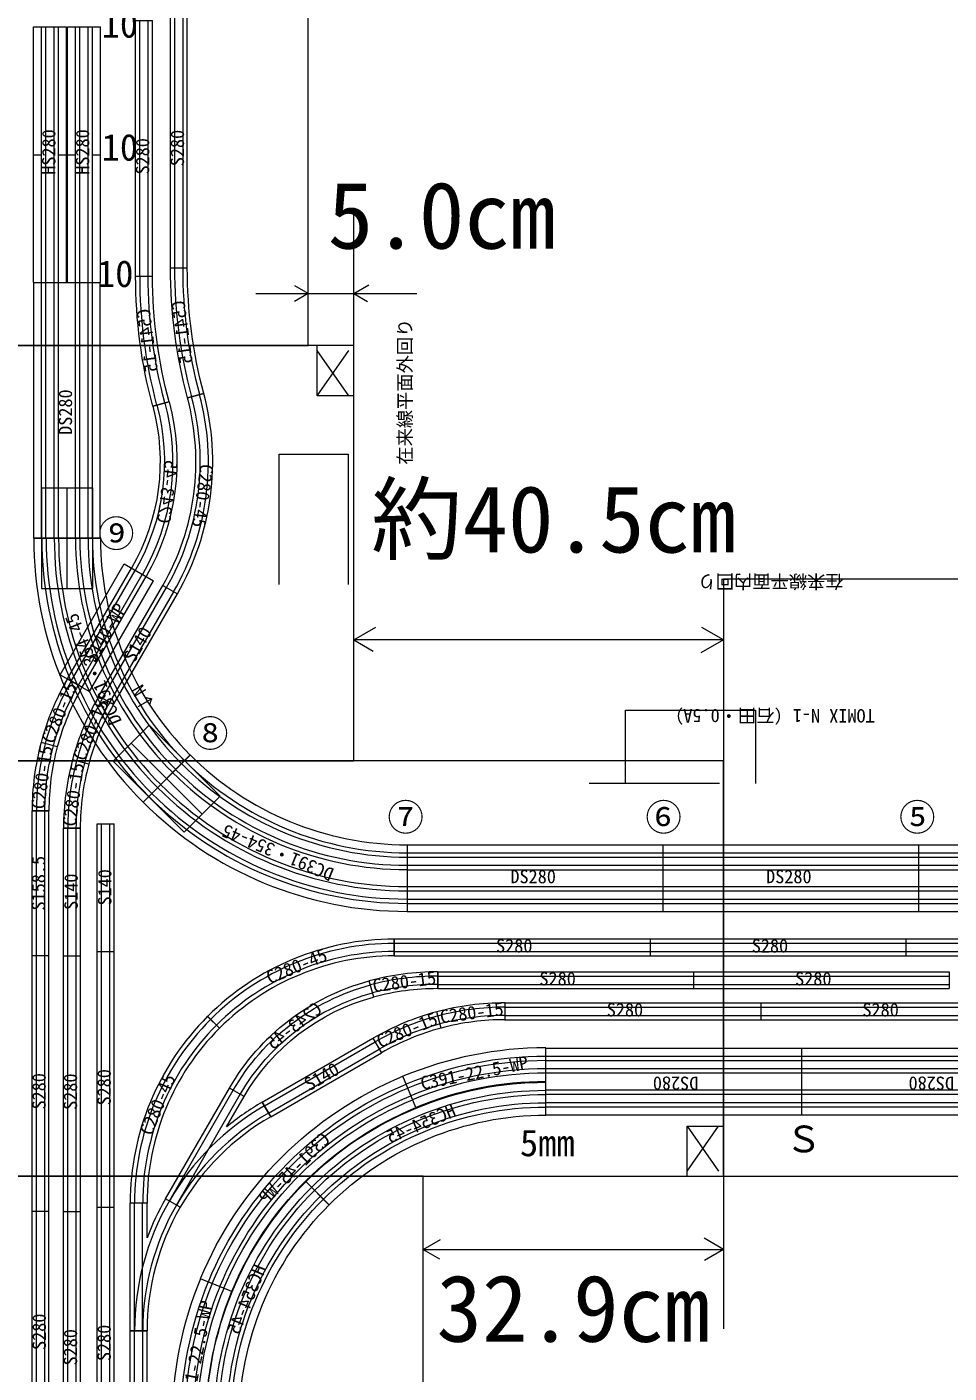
# Model space of a CAD drawing. Units: millimetres, scale not verified. Extents: x -3124 to 14616, y -9205 to 4147.
# Drawn here: x -1073 to -64, y -1599 to -124 of the extents above; entities that cross this region are included whole.
import ezdxf
from ezdxf.enums import TextEntityAlignment as Align

# ---------------------------------------------------------------- set-up
doc = ezdxf.new("R2010")
doc.units = ezdxf.units.MM
doc.header["$LTSCALE"] = 100
doc.linetypes.add('DASHED1', pattern=[1.8, 1.2, -0.6])
doc.linetypes.add('DOUBLE_CHAIN1', pattern=[8.8, 5, -1, 0.6, -0.6, 0.6, -1])
for name, color, linetype, lineweight in [('0-0', 7, 'Continuous', 9), ('0-7', 5, 'Continuous', 9), ('0-8', 3, 'Continuous', 9), ('0-A', 3, 'DASHED1', 9), ('0-B', 3, 'DOUBLE_CHAIN1', 9)]:
    doc.layers.add(name, color=color, linetype=linetype, lineweight=lineweight)
doc.styles.add('ＭＳ ゴシック', font='')
doc.styles.get('ＭＳ ゴシック').set_extended_font_data('MS Gothic')

# ---------------------------------------------------------------- blocks, each defined once
blk = doc.blocks.new('N_TOMIX _ C280-15')
at = {"layer": '0-0'}
for p, q in [((0, 0), (0, 18.5)), ((70.1, -9.2), (74.9, 8.6))]:
    blk.add_line(p, q, dxfattribs=at)
for radius in [289.2, 270.8]:
    blk.add_arc((0, -270.7), radius, 75, 90, dxfattribs=at)
at = {"layer": '0-0', "color": 2}
for radius in [284.5, 275.5]:
    blk.add_arc((0, -270.7), radius, 75, 90, dxfattribs=at)
at = {"layer": '0-0', "color": 3, "style": 'ＭＳ ゴシック'}
blk.add_text('C280-15', height=14.66, rotation=352.5, dxfattribs=at).set_placement((0.7, 0.7), align=Align.BOTTOM_LEFT)
blk = doc.blocks.new('N_TOMIX _ S280')
at = {"layer": '0-0'}
for p, q in [((0, 18.5), (280, 18.5)), ((0, 18.5), (0, 0)), ((280, 18.5), (280, 0)), ((0, 0), (280, 0))]:
    blk.add_line(p, q, dxfattribs=at)
at = {"layer": '0-0', "color": 2}
for p, q in [((0, 13.8), (280, 13.8)), ((0, 4.7), (280, 4.7))]:
    blk.add_line(p, q, dxfattribs=at)
at = {"layer": '0-0', "color": 3, "style": 'ＭＳ ゴシック'}
blk.add_text('S280', height=14.66, dxfattribs=at).set_placement((111.4, -0.8), align=Align.BOTTOM_LEFT)
blk = doc.blocks.new('N_TOMIX _ C541-15')
at = {"layer": '0-0'}
for p, q in [((0, 185), (0, 0)), ((1376, -181), (1424, -2))]:
    blk.add_line(p, q, dxfattribs=at)
for radius in [5502, 5317]:
    blk.add_arc((0, -5317), radius, 75, 90, dxfattribs=at)
at = {"layer": '0-0', "color": 2}
for radius in [5454, 5364]:
    blk.add_arc((0, -5317), radius, 75, 90, dxfattribs=at)
at = {"layer": '0-0', "color": 3, "style": 'ＭＳ ゴシック'}
blk.add_text('C541-15', height=146.6, rotation=352.5, dxfattribs=at).set_placement((343, -12), align=Align.BOTTOM_LEFT)
blk = doc.blocks.new('N_TOMIX _ C243-45')
at = {"layer": '0-0'}
for p, q in [((0, 0), (0, 18.5)), ((165.3, -68.5), (178.4, -55.4))]:
    blk.add_line(p, q, dxfattribs=at)
for radius in [252.2, 233.8]:
    blk.add_arc((0, -233.7), radius, 45, 90, dxfattribs=at)
at = {"layer": '0-0', "color": 2}
for radius in [247.5, 238.5]:
    blk.add_arc((0, -233.7), radius, 45, 90, dxfattribs=at)
at = {"layer": '0-0', "color": 3, "style": 'ＭＳ ゴシック'}
blk.add_text('C243-45', height=14.66, rotation=337.5, dxfattribs=at).set_placement((55.6, -5), align=Align.BOTTOM_LEFT)
blk = doc.blocks.new('N_TOMIX _ S140_WP')
at = {"layer": '0-0'}
for p, q in [((0, 27.7), (0, -9.3)), ((0, 18.5), (140, 18.5)), ((140, 27.7), (140, -9.3)), ((0, 0), (140, 0))]:
    blk.add_line(p, q, dxfattribs=at)
at = {"layer": '0-0', "color": 4}
for p, q in [((0, 27.7), (140, 27.7)), ((0, -9.3), (140, -9.3))]:
    blk.add_line(p, q, dxfattribs=at)
at = {"layer": '0-0', "color": 2}
for p, q in [((0, 13.7), (140, 13.7)), ((0, 4.7), (140, 4.7))]:
    blk.add_line(p, q, dxfattribs=at)
at = {"layer": '0-0', "color": 3, "style": 'ＭＳ ゴシック'}
blk.add_text('S140-WP', height=14.66, dxfattribs=at).set_placement((29.7, -3.5), align=Align.BOTTOM_LEFT)
blk = doc.blocks.new('N_TOMIX _ S140(1)')
at = {"layer": '0-0'}
for p, q in [((0, 18.5), (0, 0)), ((0, 18.5), (140, 18.5)), ((140, 18.5), (140, 0)), ((0, 0), (140, 0))]:
    blk.add_line(p, q, dxfattribs=at)
at = {"layer": '0-0', "color": 2}
for p, q in [((0, 13.8), (140, 13.8)), ((0, 4.7), (140, 4.7))]:
    blk.add_line(p, q, dxfattribs=at)
at = {"layer": '0-0', "color": 3, "style": 'ＭＳ ゴシック'}
blk.add_text('S140', height=14.66, dxfattribs=at).set_placement((50.4, -1.5), align=Align.BOTTOM_LEFT)
blk = doc.blocks.new('N_TOMIX _ DC391・354-45')
at = {"layer": '0-0'}
for p, q in [((0, -8.8), (0, 64.3)), ((237.6, -107.2), (289.2, -55.5))]:
    blk.add_line(p, q, dxfattribs=at)
at = {"layer": '0-0', "color": 3}
for radius in [409, 336]:
    blk.add_arc((0, -344.8), radius, 45, 90, dxfattribs=at)
at = {"layer": '0-0'}
for radius in [400.2, 381.8, 363.2, 344.8]:
    blk.add_arc((0, -344.8), radius, 45, 90, dxfattribs=at)
at = {"layer": '0-0', "color": 2}
for radius in [395.5, 386.5, 358.5, 349.5]:
    blk.add_arc((0, -344.8), radius, 45, 90, dxfattribs=at)
at = {"layer": '0-0', "color": 3, "style": 'ＭＳ ゴシック'}
blk.add_text('DC391・354-45', height=14.66, rotation=337.5, dxfattribs=at).set_placement((77.3, 13.8), align=Align.BOTTOM_LEFT)
blk = doc.blocks.new('N_TOMIX _ DS280')
at = {"layer": '0-0', "color": 3}
for p, q in [((0, 64.2), (280, 64.2)), ((0, -8.7), (280, -8.7))]:
    blk.add_line(p, q, dxfattribs=at)
at = {"layer": '0-0'}
for p, q in [((0, 64.2), (0, -8.7)), ((280, 64.2), (280, -8.7)), ((0, 55.5), (280, 55.5)), ((0, 37), (280, 37)), ((0, 18.5), (280, 18.5)), ((0, 0), (280, 0))]:
    blk.add_line(p, q, dxfattribs=at)
at = {"layer": '0-0', "color": 2}
for p, q in [((0, 50.8), (280, 50.8)), ((0, 41.8), (280, 41.8)), ((0, 13.7), (280, 13.7)), ((0, 4.7), (280, 4.7))]:
    blk.add_line(p, q, dxfattribs=at)
at = {"layer": '0-0', "color": 3, "style": 'ＭＳ ゴシック'}
blk.add_text('DS280', height=14.66, dxfattribs=at).set_placement((113.1, 17.8), align=Align.BOTTOM_LEFT)
blk = doc.blocks.new('N_TOMIX _ S280(1)')
at = {"layer": '0-0'}
for p, q in [((0, 18.5), (280, 18.5)), ((0, 18.5), (0, 0)), ((280, 18.5), (280, 0)), ((0, 0), (280, 0))]:
    blk.add_line(p, q, dxfattribs=at)
at = {"layer": '0-0', "color": 2}
for p, q in [((0, 13.8), (280, 13.8)), ((0, 4.7), (280, 4.7))]:
    blk.add_line(p, q, dxfattribs=at)
at = {"layer": '0-0', "color": 3, "style": 'ＭＳ ゴシック'}
blk.add_text('S280', height=14.66, dxfattribs=at).set_placement((128, -1), align=Align.BOTTOM_LEFT)
blk = doc.blocks.new('N_TOMIX _ HS280')
at = {"layer": '0-0', "color": 3}
for p, q in [((0, 27.3), (280, 27.3)), ((0, -8.8), (280, -8.8))]:
    blk.add_line(p, q, dxfattribs=at)
at = {"layer": '0-0'}
for p, q in [((0, 27.3), (0, -8.8)), ((0, 18.5), (0, 0)), ((140, 27.3), (140, 18.5)), ((280, 27.3), (280, -8.8)), ((280, 18.5), (280, 0)), ((140, 0), (140, -8.8))]:
    blk.add_line(p, q, dxfattribs=at)
blk.add_blockref('N_TOMIX _ S280(1)', (0, 0), dxfattribs=at)
at = {"layer": '0-0', "color": 3, "style": 'ＭＳ ゴシック'}
blk.add_text('H', height=14.7, dxfattribs=at).set_placement((118, -1), align=Align.BOTTOM_LEFT)
blk = doc.blocks.new('3人掛け机')
at = {"layer": '0-7', "color": 1}
for p, q in [((40, 400), (5.5, 449.5)), ((40, 449.5), (5.5, 400)), ((1764, 400), (1798.5, 449.5)), ((1798.5, 400), (1764, 449.5))]:
    blk.add_line(p, q, dxfattribs=at)
at = {"layer": '0-7', "color": 4}
for p, q in [((40, 455), (40, 400)), ((1764, 400), (1764, 455)), ((40, 400), (0, 400)), ((1804, 400), (1764, 400))]:
    blk.add_line(p, q, dxfattribs=at)
at = {"layer": '0-7', "color": 6}
blk.add_lwpolyline([(0, 0), (1804, 0), (1804, 455), (0, 455)], close=True, dxfattribs=at)
blk = doc.blocks.new('2人掛け机左')
at = {"layer": '0-7', "color": 1}
for p, q in [((5.5, 400), (40, 449.5)), ((40, 400), (5.5, 449.5))]:
    blk.add_line(p, q, dxfattribs=at)
at = {"layer": '0-7', "color": 6}
blk.add_lwpolyline([(0, 0), (1204, 0), (1204, 455), (0, 455)], close=True, dxfattribs=at)
at = {"layer": '0-7', "color": 4}
blk.add_lwpolyline([(40, 455), (40, 400), (0, 400)], dxfattribs=at)
blk = doc.blocks.new('N_TOMIX _ PR280-30')
at = {"layer": '0-0'}
for p, q in [((0, 0), (0, 18.5)), ((0, 18.5), (140, 18.5)), ((140, 0), (140, 18.5)), ((101.8, 0), (140, 0)), ((135.4, -36.3), (144.6, -20.3))]:
    blk.add_line(p, q, dxfattribs=at)
at = {"layer": '0-0', "color": 2}
for p, q in [((0, 13.7), (140, 13.7)), ((0, 4.8), (140, 4.8))]:
    blk.add_line(p, q, dxfattribs=at)
for radius in [284.5, 275.5]:
    blk.add_arc((0, -270.8), radius, 60, 90, dxfattribs=at)
at = {"layer": '0-0'}
for radius, end in [(270.8, 90), (289.2, 69.3971)]:
    blk.add_arc((0, -270.8), radius, 60, end, dxfattribs=at)
blk = doc.blocks.new('1人掛け机')
at = {"layer": '0-7', "color": 4}
for p, q in [((614, 400), (614, 455)), ((654, 400), (614, 400))]:
    blk.add_line(p, q, dxfattribs=at)
at = {"layer": '0-7', "color": 1}
for p, q in [((614, 400), (648.5, 449.5)), ((614, 449.5), (648.5, 400))]:
    blk.add_line(p, q, dxfattribs=at)
at = {"layer": '0-7', "color": 6}
blk.add_lwpolyline([(0, 0), (654, 0), (654, 455), (0, 455)], close=True, dxfattribs=at)
blk = doc.blocks.new('N_TOMIX _ S158.5')
at = {"layer": '0-0'}
for p, q in [((0, 18.5), (0, 0)), ((0, 18.5), (158.5, 18.5)), ((158.5, 18.5), (158.5, 0)), ((0, 0), (158.5, 0))]:
    blk.add_line(p, q, dxfattribs=at)
at = {"layer": '0-0', "color": 2}
for p, q in [((0, 13.8), (158.5, 13.8)), ((0, 4.7), (158.5, 4.7))]:
    blk.add_line(p, q, dxfattribs=at)
at = {"layer": '0-0', "color": 3, "style": 'ＭＳ ゴシック'}
blk.add_text('S158.5', height=14.66, dxfattribs=at).set_placement((49.4, -0.2), align=Align.BOTTOM_LEFT)
blk = doc.blocks.new('N_TOMIX _ C280-45')
at = {"layer": '0-0'}
for p, q in [((0, 0), (0, 18.5)), ((191.4, -79.3), (204.5, -66.2))]:
    blk.add_line(p, q, dxfattribs=at)
for radius in [289.2, 270.8]:
    blk.add_arc((0, -270.8), radius, 45, 90, dxfattribs=at)
at = {"layer": '0-0', "color": 2}
for radius in [284.5, 275.5]:
    blk.add_arc((0, -270.8), radius, 45, 90, dxfattribs=at)
at = {"layer": '0-0', "color": 3, "style": 'ＭＳ ゴシック'}
blk.add_text('C280-45', height=14.66, rotation=337.5, dxfattribs=at).set_placement((71.3, -9), align=Align.BOTTOM_LEFT)
blk = doc.blocks.new('N_TOMIX _ C354-45(4)')
at = {"layer": '0-0'}
for p, q in [((0, 0), (0, 18.5)), ((243.8, -101), (256.9, -87.9))]:
    blk.add_line(p, q, dxfattribs=at)
for radius in [363.2, 344.8]:
    blk.add_arc((0, -344.8), radius, 45, 90, dxfattribs=at)
at = {"layer": '0-0', "color": 2}
for radius in [358.5, 349.5]:
    blk.add_arc((0, -344.8), radius, 45, 90, dxfattribs=at)
blk = doc.blocks.new('N_TOMIX _ HC354-45')
at = {"layer": '0-0'}
for p, q in [((0, -8.7), (0, 27.3)), ((237.6, -107.2), (263, -81.7))]:
    blk.add_line(p, q, dxfattribs=at)
at = {"layer": '0-0', "color": 3}
for radius in [372, 336]:
    blk.add_arc((0, -344.8), radius, 45, 90, dxfattribs=at)
at = {"layer": '0-0'}
blk.add_blockref('N_TOMIX _ C354-45(4)', (0, 0), dxfattribs=at)
at = {"layer": '0-B', "style": 'ＭＳ ゴシック'}
blk.add_text('HC354-45', height=14.66, rotation=337.5, dxfattribs=at).set_placement((95.6, -13.6), align=Align.BOTTOM_LEFT)
blk = doc.blocks.new('N_TOMIX _ C391-22.5_WP')
at = {"layer": '0-0'}
for p, q in [((0, -9.3), (0, 27.8)), ((142.5, -37.6), (156.7, -3.4))]:
    blk.add_line(p, q, dxfattribs=at)
at = {"layer": '0-0', "color": 4}
for radius in [409.5, 372.5]:
    blk.add_arc((0, -381.7), radius, 67.5, 90, dxfattribs=at)
at = {"layer": '0-0'}
for radius in [400.2, 381.8]:
    blk.add_arc((0, -381.7), radius, 67.5, 90, dxfattribs=at)
at = {"layer": '0-0', "color": 2}
for radius in [395.5, 386.5]:
    blk.add_arc((0, -381.7), radius, 67.5, 90, dxfattribs=at)
at = {"layer": '0-8', "style": 'ＭＳ ゴシック'}
blk.add_text('C391-22.5-WP', height=14.66, rotation=348.75, dxfattribs=at).set_placement((12.8, 1.6), align=Align.BOTTOM_LEFT)
blk = doc.blocks.new('N_TOMIX _ C391-45_WP')
at = {"layer": '0-0'}
for p, q in [((0, -9.3), (0, 27.8)), ((263.4, -118.4), (289.6, -92.2))]:
    blk.add_line(p, q, dxfattribs=at)
at = {"layer": '0-0', "color": 4}
for radius in [409.5, 372.5]:
    blk.add_arc((0, -381.7), radius, 45, 90, dxfattribs=at)
at = {"layer": '0-0'}
for radius in [400.2, 381.8]:
    blk.add_arc((0, -381.7), radius, 45, 90, dxfattribs=at)
at = {"layer": '0-0', "color": 2}
for radius in [395.5, 386.5]:
    blk.add_arc((0, -381.7), radius, 45, 90, dxfattribs=at)
at = {"layer": '0-8', "style": 'ＭＳ ゴシック'}
blk.add_text('C391-45-WP', height=14.66, rotation=337.5, dxfattribs=at).set_placement((97.7, -11.3), align=Align.BOTTOM_LEFT)

msp = doc.modelspace()

# ---------------------------------------------------------------- linework, layer by layer
at = {"layer": '0-7'}
for p, q in [((-715.5, -473.1), (-715.5, -326.9)), ((-765.5, -416), (-779.9, -407.7)), ((-715.5, -416), (-699, -406.5)), ((-822.6, -416), (-646.5, -416)), ((-765.5, -416), (-780.5, -424.7)), ((-715.5, -416), (-700.4, -424.8)), ((-715.5, -795.6), (-694.1, -808)), ((-310.5, -795.6), (-335.3, -809.9)), ((-310.5, -795.6), (-334.5, -781.8)), ((-310.5, -1383.1), (-310.5, -1550.2)), ((-639.5, -1463.2), (-620.4, -1452.2)), ((-310.5, -1463.2), (-331.9, -1450.9)), ((-639.5, -1463.2), (-621.5, -1473.6)), ((-639.5, -1463.2), (-310.5, -1463.2)), ((-310.5, -1463.2), (-331.3, -1475.2))]:
    msp.add_line(p, q, dxfattribs=at)
msp.add_lwpolyline([(-310.5, -795.6), (-715.5, -795.6), (-691.2, -781.6)], dxfattribs=at)
at = {"layer": '0-8', "color": 5}
for p, q in [((-797.3, -592.2), (-721.6, -592.2)), ((-797.3, -734.7), (-797.3, -592.2)), ((-721.6, -592.2), (-721.6, -734.7)), ((-315.1, -952.8), (-457.6, -952.8))]:
    msp.add_line(p, q, dxfattribs=at)
msp.add_lwpolyline([(-418.1, -952.8), (-418.1, -872.6), (-275.6, -872.6), (-275.6, -952.8)], dxfattribs=at)
at = {"layer": '0-A', "color": 4}
for p, q in [((-1057.6, -629.1), (-1057.6, -739.1)), ((-1057.6, -629.1), (-1001.6, -629.1)), ((-1029.6, -629.1), (-1029.6, -739.1)), ((-1001.6, -629.1), (-1001.6, -739.1)), ((-1057.6, -739.1), (-1001.6, -739.1)), ((-979.1, -928.4), (-939.5, -888.8)), ((-939.5, -888.8), (-861.8, -966.6)), ((-959.3, -908.6), (-881.6, -986.4)), ((-979.1, -928.4), (-901.4, -1006.2)), ((-901.4, -1006.2), (-861.8, -966.6))]:
    msp.add_line(p, q, dxfattribs=at)

# ---------------------------------------------------------------- block references
at = {"layer": '0-7'}
for name, p, rotation in [('3人掛け机', (-765.5, -473.1), 90), ('1人掛け机', (-310.5, -729.1), 270), ('3人掛け机', (-310.5, -928.1), 180)]:
    msp.add_blockref(name, p, dxfattribs=dict(at, rotation=rotation))
for name, p in [('3人掛け机', (-2519.5, -928.1)), ('2人掛け机左', (-1843.5, -1838.1))]:
    msp.add_blockref(name, p, dxfattribs=at)
at = {"layer": '0-8'}
for name, p, rotation in [('N_TOMIX _ HS280', (-1038.8, -404.1), 90), ('N_TOMIX _ HS280', (-1001.8, -404.1), 90), ('N_TOMIX _ DS280', (-1001.8, -684.1), 90), ('N_TOMIX _ DC391・354-45', (-900.8, -927.9), 135), ('N_TOMIX _ DC391・354-45', (-657.1, -1028.8), 180), ('N_TOMIX _ C391-22.5_WP', (-651.1, -1299.3), 22.5), ('N_TOMIX _ DS280', (-225, -1251.8), 180), ('N_TOMIX _ DS280', (55, -1251.8), 180), ('N_TOMIX _ C391-22.5_WP', (-886.8, -1652), 90)]:
    msp.add_blockref(name, p, dxfattribs=dict(at, rotation=rotation))
for p in [(-657.1, -1084.3), (-377.1, -1084.3), (-97.1, -1084.3)]:
    msp.add_blockref('N_TOMIX _ DS280', p, dxfattribs=at)
at = {"layer": '0-8', "yscale": -1}
for name, p, rotation in [('N_TOMIX _ C391-45_WP', (-651.1, -1299.3), 202.5), ('N_TOMIX _ HC354-45', (-505, -1307.3), 180), ('N_TOMIX _ HC354-45', (-748.8, -1408.3), 225)]:
    msp.add_blockref(name, p, dxfattribs=dict(at, rotation=rotation))
at = {"layer": '0-A'}
for name, p, rotation in [('N_TOMIX _ S280', (-935.9, -397.2), 90), ('N_TOMIX _ S280', (-897.8, -388.1), 90), ('N_TOMIX _ C280-45', (-897.6, -530.5), 285), ('N_TOMIX _ S140_WP', (-1013, -847.5), 60), ('N_TOMIX _ S140(1)', (-978.6, -866.4), 60), ('N_TOMIX _ C280-15', (-1040.1, -912.8), 75), ('N_TOMIX _ C280-15', (-1005.7, -931.7), 75), ('N_TOMIX _ C280-15', (-1049.3, -982.9), 90), ('N_TOMIX _ C280-15', (-1014.9, -1001.8), 90), ('N_TOMIX _ S158.5', (-1049.3, -1141.4), 90), ('N_TOMIX _ S140(1)', (-1014.9, -1141.8), 90), ('N_TOMIX _ S140(1)', (-978, -1137), 90), ('N_TOMIX _ C280-45', (-862.6, -1221), 45), ('N_TOMIX _ S280', (-1049.3, -1421.4), 90), ('N_TOMIX _ S280', (-1014.9, -1421.8), 90), ('N_TOMIX _ S280', (-978, -1417), 90), ('N_TOMIX _ C280-15', (-693.7, -1186.9), 15), ('N_TOMIX _ C280-15', (-685.2, -1247.9), 30), ('N_TOMIX _ C280-15', (-619.9, -1220.9), 15), ('N_TOMIX _ C280-45', (-941.9, -1412.4), 90), ('N_TOMIX _ S140(1)', (-806.5, -1317.9), 30), ('N_TOMIX _ PR280-30', (-905.6, -1417), 60), ('N_TOMIX _ PR280-30', (-941.9, -1552.4), 90), ('N_TOMIX _ S280(1)', (-1049.3, -1701.4), 90), ('N_TOMIX _ S280', (-1014.9, -1701.8), 90), ('N_TOMIX _ S280', (-978, -1697), 90), ('N_TOMIX _ S280', (-941.9, -1832.4), 90)]:
    msp.add_blockref(name, p, dxfattribs=dict(at, rotation=rotation))
at = {"layer": '0-A', "xscale": 0.1, "yscale": -0.1, "rotation": 270}
for p in [(-935.9, -397.2), (-897.8, -388.1)]:
    msp.add_blockref('N_TOMIX _ C541-15', p, dxfattribs=at)
at = {"layer": '0-A', "yscale": -1}
for p, rotation in [((-959, -717), 60), ((-693.7, -1186.9), 195)]:
    msp.add_blockref('N_TOMIX _ C243-45', p, dxfattribs=dict(at, rotation=rotation))
at = {"layer": '0-A'}
for p in [(-671.1, -1141.5), (-391.1, -1141.6), (-111.1, -1141.6), (-623.6, -1177.6), (-343.6, -1177.6), (-549.9, -1211.6), (-269.9, -1211.6)]:
    msp.add_blockref('N_TOMIX _ S280', p, dxfattribs=at)

# ---------------------------------------------------------------- texts
at = {"layer": '0-7', "color": 4, "style": 'ＭＳ ゴシック'}
for s, p in [('5.0cm', (-744, -389)), ('約40.5cm', (-696.5, -721.8)), ('32.9cm', (-624.9, -1586.4))]:
    msp.add_text(s, height=73.31, dxfattribs=at).set_placement(p, align=Align.BOTTOM_LEFT)
at = {"layer": '0-8', "style": 'ＭＳ ゴシック'}
for s, height, p in [('10', 29.33, (-991.6, -144.6)), ('10', 29.33, (-991.6, -279.4)), ('10', 29.33, (-996.7, -417.8)), ('⑨', 29.3, (-995.6, -702.6)), ('⑧', 29.3, (-892.7, -921.5)), ('⑦', 29.3, (-678.7, -1013.3)), ('⑥', 29.3, (-396.2, -1013.3)), ('⑤', 29.3, (-118.4, -1013.3)), ('Ｓ', 29.3, (-242.9, -1365.7)), ('5mm', 29.33, (-533.5, -1370))]:
    msp.add_text(s, height=height, dxfattribs=at).set_placement(p, align=Align.BOTTOM_LEFT)
for s, rotation, p in [('在来線平面外回り', 90, (-647.8, -603.6)), ('在来線平面内回り', 180, (-179.1, -720)), ('TOMIX N-1（石田・0.5A）', 180, (-145, -867))]:
    msp.add_text(s, height=14.66, rotation=rotation, dxfattribs=at).set_placement(p, align=Align.BOTTOM_LEFT)
at = {"layer": '0-A', "style": 'ＭＳ ゴシック'}
msp.add_text('↓N', height=14.66, rotation=120, dxfattribs=at).set_placement((-928.5, -866.8), align=Align.BOTTOM_LEFT)

doc.saveas('drawing.dxf')
